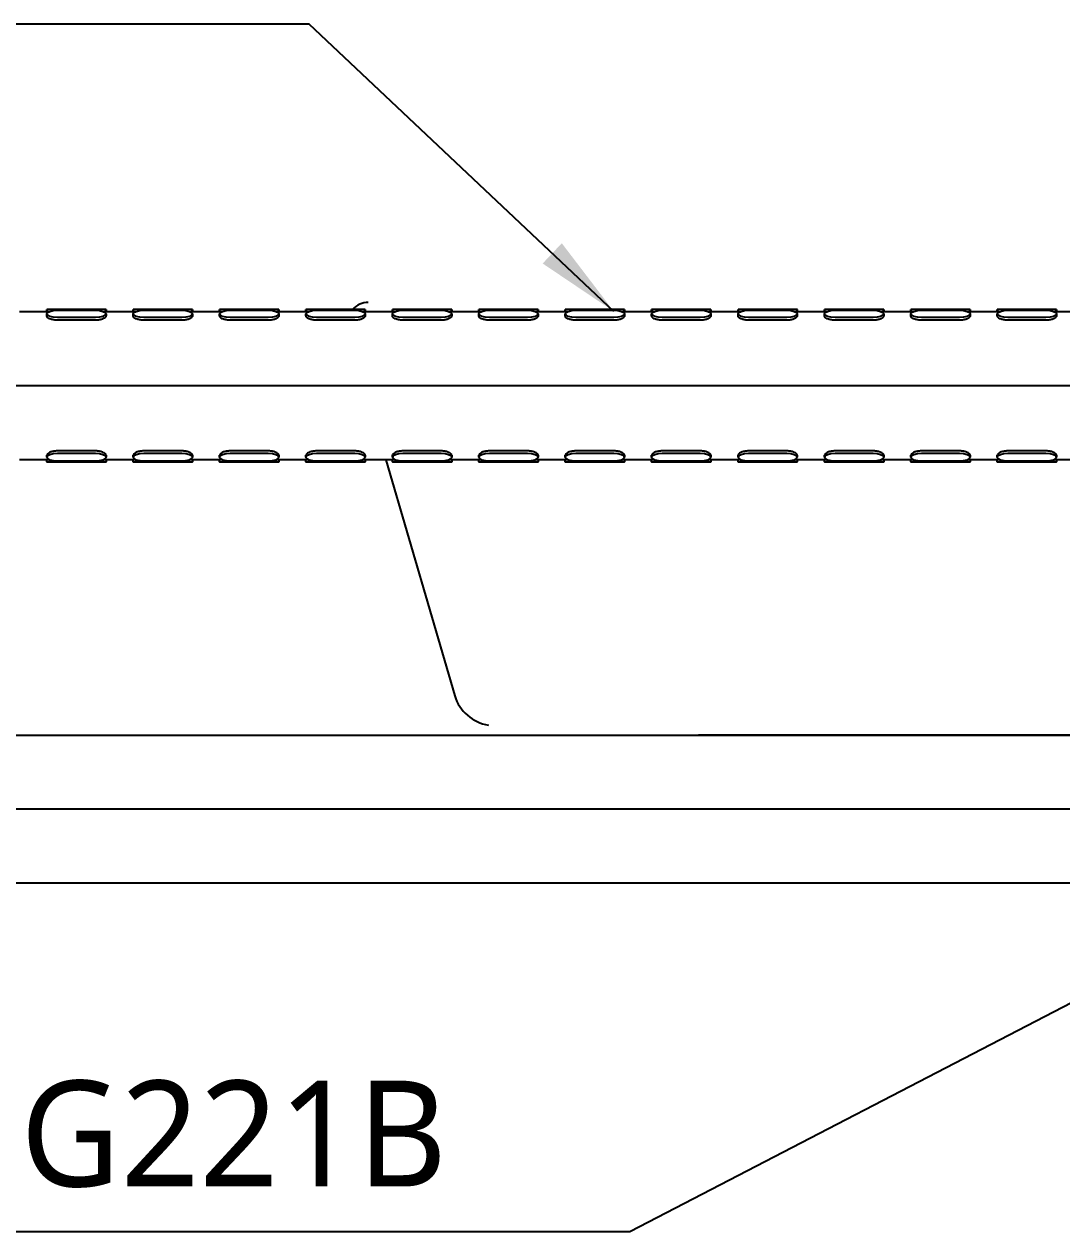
# Model space of a CAD drawing. Header units: millimetres. Extents: x 0 to 4679, y -4094 to -981.
# Drawn here: x 3906.5 to 4151.5, y -3302.4 to -3017.3 of the extents above; entities that cross this region are included whole.
import ezdxf
from ezdxf.lldxf.tags import DXFTag

# ---------------------------------------------------------------- set-up
doc = ezdxf.new("R2010")
doc.units = ezdxf.units.MM
for name, color, linetype in [('내부선 및 부속', 4, 'Continuous'), ('외형선', 3, 'Continuous'), ('중심선', 1, 'DASHED'), ('치수선', 7, 'Continuous')]:
    doc.layers.add(name, color=color, linetype=linetype)
doc.styles.add('맑은고딕_치수', font='malgun.ttf', dxfattribs={"height": 25})
tags = doc.linetypes.add('DASHDOT', pattern=[70, 31, -13, 13, -13]).pattern_tags.tags
tags[10:11] = [DXFTag(74, 4), DXFTag(75, 0), DXFTag(340, '0'), DXFTag(46, 0.0), DXFTag(50, 0.0), DXFTag(44, 0.0), DXFTag(45, 0.0)]
tags[8:9] = [DXFTag(74, 4), DXFTag(75, 0), DXFTag(340, '0'), DXFTag(46, 0.0), DXFTag(50, 0.0), DXFTag(44, 0.0), DXFTag(45, 0.0)]
tags[6:7] = [DXFTag(74, 4), DXFTag(75, 0), DXFTag(340, '0'), DXFTag(46, 0.0), DXFTag(50, 0.0), DXFTag(44, 0.0), DXFTag(45, 0.0)]
tags[4:5] = [DXFTag(74, 4), DXFTag(75, 0), DXFTag(340, '0'), DXFTag(46, 0.0), DXFTag(50, 0.0), DXFTag(44, 0.0), DXFTag(45, 0.0)]
tags = doc.linetypes.add('DASHED', pattern=[25.72, 12.86, -12.86]).pattern_tags.tags
tags[6:7] = [DXFTag(74, 4), DXFTag(75, 0), DXFTag(340, '0'), DXFTag(46, 0.0), DXFTag(50, 0.0), DXFTag(44, 0.0), DXFTag(45, 0.0)]
tags[4:5] = [DXFTag(74, 4), DXFTag(75, 0), DXFTag(340, '0'), DXFTag(46, 0.0), DXFTag(50, 0.0), DXFTag(44, 0.0), DXFTag(45, 0.0)]
doc.dimstyles.new('계림치수_맑은고딕', dxfattribs={"dimtxt": 25, "dimasz": 20, "dimexe": 20, "dimexo": 0.0625, "dimgap": 10, "dimtad": 1, "dimdec": 0, "dimzin": 0, "dimdsep": 46, "dimtxsty": '맑은고딕_치수', "dimcen": 0.09, "dimadec": 0, "dimazin": 0, "dimtfac": 1, "dimtdec": 0, "dimtofl": 0, "dimtmove": 0, "dimatfit": 3, "dimfxl": 1, "dimtolj": 1, "dimtzin": 0, "dimarcsym": 0})

msp = doc.modelspace()

# ---------------------------------------------------------------- linework, layer by layer
at = {"layer": '내부선 및 부속', "linetype": 'Continuous'}
for p, q in [((3911.84, -3085.09), (3911.84, -3084.58)), ((3923.34, -3084.58), (3914.34, -3084.58)), ((3925.84, -3084.58), (3925.84, -3085.09)), ((3932.24, -3085.09), (3932.24, -3084.58)), ((3943.74, -3084.58), (3934.74, -3084.58)), ((3946.24, -3084.58), (3946.24, -3085.09)), ((3952.64, -3085.09), (3952.64, -3084.58)), ((3964.14, -3084.58), (3955.14, -3084.58)), ((3966.64, -3084.58), (3966.64, -3085.09)), ((3973.04, -3085.09), (3973.04, -3084.58)), ((3984.54, -3084.58), (3975.54, -3084.58)), ((3987.04, -3084.58), (3987.04, -3085.09)), ((3993.44, -3085.09), (3993.44, -3084.58)), ((4004.94, -3084.58), (3995.94, -3084.58)), ((4007.44, -3084.58), (4007.44, -3085.09)), ((4013.84, -3085.09), (4013.84, -3084.58)), ((4025.34, -3084.58), (4016.34, -3084.58)), ((4027.84, -3084.58), (4027.84, -3085.09)), ((4034.24, -3085.09), (4034.24, -3084.58)), ((4045.74, -3084.58), (4036.74, -3084.58)), ((4048.24, -3084.58), (4048.24, -3085.09)), ((4054.64, -3085.09), (4054.64, -3084.58)), ((4066.14, -3084.58), (4057.14, -3084.58)), ((4068.64, -3084.58), (4068.64, -3085.09)), ((4075.04, -3085.09), (4075.04, -3084.58)), ((4086.54, -3084.58), (4077.54, -3084.58)), ((4089.04, -3084.58), (4089.04, -3085.09)), ((4095.44, -3085.09), (4095.44, -3084.58)), ((4106.94, -3084.58), (4097.94, -3084.58)), ((4109.44, -3084.58), (4109.44, -3085.09)), ((4115.84, -3085.09), (4115.84, -3084.58)), ((4127.34, -3084.58), (4118.34, -3084.58)), ((4129.84, -3084.58), (4129.84, -3085.09)), ((4136.24, -3085.09), (4136.24, -3084.58)), ((4147.74, -3084.58), (4138.74, -3084.58)), ((4150.24, -3084.58), (4150.24, -3085.09)), ((3905.41, -3085.08), (3911.87, -3085.08)), ((3911.84, -3086.14), (3911.84, -3085.67)), ((3914.34, -3084.81), (3923.34, -3084.81)), ((3923.34, -3086.52), (3914.34, -3086.52)), ((3923.34, -3087.16), (3914.34, -3087.16)), ((3925.81, -3085.08), (3932.27, -3085.08)), ((3925.84, -3085.67), (3925.84, -3086.14)), ((3932.24, -3086.14), (3932.24, -3085.67)), ((3934.74, -3084.81), (3943.74, -3084.81)), ((3943.74, -3086.52), (3934.74, -3086.52)), ((3943.74, -3087.16), (3934.74, -3087.16)), ((3946.21, -3085.08), (3952.67, -3085.08)), ((3946.24, -3085.67), (3946.24, -3086.14)), ((3952.64, -3086.14), (3952.64, -3085.67)), ((3955.14, -3084.81), (3964.14, -3084.81)), ((3964.14, -3086.52), (3955.14, -3086.52)), ((3964.14, -3087.16), (3955.14, -3087.16)), ((3966.61, -3085.08), (3973.07, -3085.08)), ((3966.64, -3085.67), (3966.64, -3086.14)), ((3973.04, -3086.14), (3973.04, -3085.67)), ((3975.54, -3084.81), (3984.54, -3084.81)), ((3984.54, -3086.52), (3975.54, -3086.52)), ((3984.54, -3087.16), (3975.54, -3087.16)), ((3987.01, -3085.08), (3993.47, -3085.08)), ((3987.04, -3085.67), (3987.04, -3086.14)), ((3993.44, -3086.14), (3993.44, -3085.67)), ((3995.94, -3084.81), (4004.94, -3084.81)), ((4004.94, -3086.52), (3995.94, -3086.52)), ((4004.94, -3087.16), (3995.94, -3087.16)), ((4007.41, -3085.08), (4013.87, -3085.08)), ((4007.44, -3085.67), (4007.44, -3086.14)), ((4013.84, -3086.14), (4013.84, -3085.67)), ((4016.34, -3084.81), (4025.34, -3084.81)), ((4025.34, -3086.52), (4016.34, -3086.52)), ((4025.34, -3087.16), (4016.34, -3087.16)), ((4027.81, -3085.08), (4034.27, -3085.08)), ((4027.84, -3085.67), (4027.84, -3086.14)), ((4034.24, -3086.14), (4034.24, -3085.67)), ((4036.74, -3084.81), (4045.74, -3084.81)), ((4045.74, -3086.52), (4036.74, -3086.52)), ((4045.74, -3087.16), (4036.74, -3087.16)), ((4048.21, -3085.08), (4054.67, -3085.08)), ((4048.24, -3085.67), (4048.24, -3086.14)), ((4054.64, -3086.14), (4054.64, -3085.67)), ((4057.14, -3084.81), (4066.14, -3084.81)), ((4066.14, -3086.52), (4057.14, -3086.52)), ((4066.14, -3087.16), (4057.14, -3087.16)), ((4068.61, -3085.08), (4075.07, -3085.08)), ((4068.64, -3085.67), (4068.64, -3086.14)), ((4075.04, -3086.14), (4075.04, -3085.67)), ((4077.54, -3084.81), (4086.54, -3084.81)), ((4086.54, -3086.52), (4077.54, -3086.52)), ((4086.54, -3087.16), (4077.54, -3087.16)), ((4089.01, -3085.08), (4095.47, -3085.08)), ((4089.04, -3085.67), (4089.04, -3086.14)), ((4095.44, -3086.14), (4095.44, -3085.67)), ((4097.94, -3084.81), (4106.94, -3084.81)), ((4106.94, -3086.52), (4097.94, -3086.52)), ((4106.94, -3087.16), (4097.94, -3087.16)), ((4109.41, -3085.08), (4115.87, -3085.08)), ((4109.44, -3085.67), (4109.44, -3086.14)), ((4115.84, -3086.14), (4115.84, -3085.67)), ((4118.34, -3084.81), (4127.34, -3084.81)), ((4127.34, -3086.52), (4118.34, -3086.52)), ((4127.34, -3087.16), (4118.34, -3087.16)), ((4129.81, -3085.08), (4136.27, -3085.08)), ((4129.84, -3085.67), (4129.84, -3086.14)), ((4136.24, -3086.14), (4136.24, -3085.67)), ((4138.74, -3084.81), (4147.74, -3084.81)), ((4147.74, -3086.52), (4138.74, -3086.52)), ((4147.74, -3087.16), (4138.74, -3087.16)), ((4150.21, -3085.08), (4156.67, -3085.08)), ((4150.24, -3085.67), (4150.24, -3086.14)), ((3923.34, -3118), (3914.34, -3118)), ((3923.34, -3118.64), (3914.34, -3118.64)), ((3943.74, -3118), (3934.74, -3118)), ((3943.74, -3118.64), (3934.74, -3118.64)), ((3964.14, -3118), (3955.14, -3118)), ((3964.14, -3118.64), (3955.14, -3118.64)), ((3984.54, -3118), (3975.54, -3118)), ((3984.54, -3118.64), (3975.54, -3118.64)), ((4004.94, -3118), (3995.94, -3118)), ((4004.94, -3118.64), (3995.94, -3118.64)), ((4025.34, -3118), (4016.34, -3118)), ((4025.34, -3118.64), (4016.34, -3118.64)), ((4045.74, -3118), (4036.74, -3118)), ((4045.74, -3118.64), (4036.74, -3118.64)), ((4066.14, -3118), (4057.14, -3118)), ((4066.14, -3118.64), (4057.14, -3118.64)), ((4086.54, -3118), (4077.54, -3118)), ((4086.54, -3118.64), (4077.54, -3118.64)), ((4106.94, -3118), (4097.94, -3118)), ((4106.94, -3118.64), (4097.94, -3118.64)), ((4127.34, -3118), (4118.34, -3118)), ((4127.34, -3118.64), (4118.34, -3118.64)), ((4147.74, -3118), (4138.74, -3118)), ((4147.74, -3118.64), (4138.74, -3118.64)), ((3911.87, -3120.08), (3905.41, -3120.08)), ((3911.84, -3119.49), (3911.84, -3119.02)), ((3911.84, -3120.58), (3911.84, -3120.08)), ((3914.34, -3120.35), (3923.34, -3120.35)), ((3923.34, -3120.58), (3914.34, -3120.58)), ((3914.34, -3120.59), (3923.34, -3120.59)), ((3932.27, -3120.08), (3925.81, -3120.08)), ((3925.84, -3119.02), (3925.84, -3119.49)), ((3925.84, -3120.08), (3925.84, -3120.58)), ((3932.24, -3119.49), (3932.24, -3119.02)), ((3932.24, -3120.58), (3932.24, -3120.08)), ((3934.74, -3120.35), (3943.74, -3120.35)), ((3943.74, -3120.58), (3934.74, -3120.58)), ((3934.74, -3120.59), (3943.74, -3120.59)), ((3952.67, -3120.08), (3946.21, -3120.08)), ((3946.24, -3119.02), (3946.24, -3119.49)), ((3946.24, -3120.08), (3946.24, -3120.58)), ((3952.64, -3119.49), (3952.64, -3119.02)), ((3952.64, -3120.58), (3952.64, -3120.08)), ((3955.14, -3120.35), (3964.14, -3120.35)), ((3964.14, -3120.58), (3955.14, -3120.58)), ((3955.14, -3120.59), (3964.14, -3120.59)), ((3973.07, -3120.08), (3966.61, -3120.08)), ((3966.64, -3119.02), (3966.64, -3119.49)), ((3966.64, -3120.08), (3966.64, -3120.58)), ((3973.04, -3119.49), (3973.04, -3119.02)), ((3973.04, -3120.58), (3973.04, -3120.08)), ((3975.54, -3120.35), (3984.54, -3120.35)), ((3984.54, -3120.58), (3975.54, -3120.58)), ((3975.54, -3120.59), (3984.54, -3120.59)), ((3993.47, -3120.08), (3987.01, -3120.08)), ((3987.04, -3119.02), (3987.04, -3119.49)), ((3987.04, -3120.08), (3987.04, -3120.58)), ((3993.44, -3119.49), (3993.44, -3119.02)), ((3993.44, -3120.58), (3993.44, -3120.08)), ((3995.94, -3120.35), (4004.94, -3120.35)), ((4004.94, -3120.58), (3995.94, -3120.58)), ((3995.94, -3120.59), (4004.94, -3120.59)), ((4013.87, -3120.08), (4007.41, -3120.08)), ((4007.44, -3119.02), (4007.44, -3119.49)), ((4007.44, -3120.08), (4007.44, -3120.58)), ((4013.84, -3119.49), (4013.84, -3119.02)), ((4013.84, -3120.58), (4013.84, -3120.08)), ((4016.34, -3120.35), (4025.34, -3120.35)), ((4025.34, -3120.58), (4016.34, -3120.58)), ((4016.34, -3120.59), (4025.34, -3120.59)), ((4034.27, -3120.08), (4027.81, -3120.08)), ((4027.84, -3119.02), (4027.84, -3119.49)), ((4027.84, -3120.08), (4027.84, -3120.58)), ((4034.24, -3119.49), (4034.24, -3119.02)), ((4034.24, -3120.58), (4034.24, -3120.08)), ((4036.74, -3120.35), (4045.74, -3120.35)), ((4045.74, -3120.58), (4036.74, -3120.58)), ((4036.74, -3120.59), (4045.74, -3120.59)), ((4054.67, -3120.08), (4048.21, -3120.08)), ((4048.24, -3119.02), (4048.24, -3119.49)), ((4048.24, -3120.08), (4048.24, -3120.58)), ((4054.64, -3119.49), (4054.64, -3119.02)), ((4054.64, -3120.58), (4054.64, -3120.08)), ((4057.14, -3120.35), (4066.14, -3120.35)), ((4066.14, -3120.58), (4057.14, -3120.58)), ((4057.14, -3120.59), (4066.14, -3120.59)), ((4075.07, -3120.08), (4068.61, -3120.08)), ((4068.64, -3119.02), (4068.64, -3119.49)), ((4068.64, -3120.08), (4068.64, -3120.58)), ((4075.04, -3119.49), (4075.04, -3119.02)), ((4075.04, -3120.58), (4075.04, -3120.08)), ((4077.54, -3120.35), (4086.54, -3120.35)), ((4086.54, -3120.58), (4077.54, -3120.58)), ((4077.54, -3120.59), (4086.54, -3120.59)), ((4095.47, -3120.08), (4089.01, -3120.08)), ((4089.04, -3119.02), (4089.04, -3119.49)), ((4089.04, -3120.08), (4089.04, -3120.58)), ((4095.44, -3119.49), (4095.44, -3119.02)), ((4095.44, -3120.58), (4095.44, -3120.08)), ((4097.94, -3120.35), (4106.94, -3120.35)), ((4106.94, -3120.58), (4097.94, -3120.58)), ((4097.94, -3120.59), (4106.94, -3120.59)), ((4115.87, -3120.08), (4109.41, -3120.08)), ((4109.44, -3119.02), (4109.44, -3119.49)), ((4109.44, -3120.08), (4109.44, -3120.58)), ((4115.84, -3119.49), (4115.84, -3119.02)), ((4115.84, -3120.58), (4115.84, -3120.08)), ((4118.34, -3120.35), (4127.34, -3120.35)), ((4127.34, -3120.58), (4118.34, -3120.58)), ((4118.34, -3120.59), (4127.34, -3120.59)), ((4136.27, -3120.08), (4129.81, -3120.08)), ((4129.84, -3119.02), (4129.84, -3119.49)), ((4129.84, -3120.08), (4129.84, -3120.58)), ((4136.24, -3119.49), (4136.24, -3119.02)), ((4136.24, -3120.58), (4136.24, -3120.08)), ((4138.74, -3120.35), (4147.74, -3120.35)), ((4147.74, -3120.58), (4138.74, -3120.58)), ((4138.74, -3120.59), (4147.74, -3120.59)), ((4156.67, -3120.08), (4150.21, -3120.08)), ((4150.24, -3119.02), (4150.24, -3119.49)), ((4150.24, -3120.08), (4150.24, -3120.58)), ((3890.44, -3185.08), (4232.44, -3185.08)), ((4232.19, -3185.08), (4065.74, -3185.08)), ((4232.44, -3220.08), (3890.44, -3220.08))]:
    msp.add_line(p, q, dxfattribs=at)
at = {"layer": '내부선 및 부속', "linetype": 'Continuous', "flags": 128}
for points in [[(3914.34, -3086.52), (3913.38, -3086.45), (3912.57, -3086.27), (3912.03, -3085.99), (3911.84, -3085.67), (3912.03, -3085.34), (3912.57, -3085.06), (3913.38, -3084.88), (3914.34, -3084.81)], [(3923.34, -3084.81), (3924.3, -3084.88), (3925.11, -3085.06), (3925.65, -3085.34), (3925.84, -3085.67), (3925.65, -3085.99), (3925.11, -3086.27), (3924.3, -3086.45), (3923.34, -3086.52)], [(3934.74, -3086.52), (3933.78, -3086.45), (3932.97, -3086.27), (3932.43, -3085.99), (3932.24, -3085.67), (3932.43, -3085.34), (3932.97, -3085.06), (3933.78, -3084.88), (3934.74, -3084.81)], [(3943.74, -3084.81), (3944.7, -3084.88), (3945.51, -3085.06), (3946.05, -3085.34), (3946.24, -3085.67), (3946.05, -3085.99), (3945.51, -3086.27), (3944.7, -3086.45), (3943.74, -3086.52)], [(3955.14, -3086.52), (3954.18, -3086.45), (3953.37, -3086.27), (3952.83, -3085.99), (3952.64, -3085.67), (3952.83, -3085.34), (3953.37, -3085.06), (3954.18, -3084.88), (3955.14, -3084.81)], [(3964.14, -3084.81), (3965.1, -3084.88), (3965.91, -3085.06), (3966.45, -3085.34), (3966.64, -3085.67), (3966.45, -3085.99), (3965.91, -3086.27), (3965.1, -3086.45), (3964.14, -3086.52)], [(3975.54, -3086.52), (3974.58, -3086.45), (3973.77, -3086.27), (3973.23, -3085.99), (3973.04, -3085.67), (3973.23, -3085.34), (3973.77, -3085.06), (3974.58, -3084.88), (3975.54, -3084.81)], [(3984.54, -3084.81), (3985.5, -3084.88), (3986.31, -3085.06), (3986.85, -3085.34), (3987.04, -3085.67), (3986.85, -3085.99), (3986.31, -3086.27), (3985.5, -3086.45), (3984.54, -3086.52)], [(3995.94, -3086.52), (3994.98, -3086.45), (3994.17, -3086.27), (3993.63, -3085.99), (3993.44, -3085.67), (3993.63, -3085.34), (3994.17, -3085.06), (3994.98, -3084.88), (3995.94, -3084.81)], [(4004.94, -3084.81), (4005.9, -3084.88), (4006.71, -3085.06), (4007.25, -3085.34), (4007.44, -3085.67), (4007.25, -3085.99), (4006.71, -3086.27), (4005.9, -3086.45), (4004.94, -3086.52)], [(4016.34, -3086.52), (4015.38, -3086.45), (4014.57, -3086.27), (4014.03, -3085.99), (4013.84, -3085.67), (4014.03, -3085.34), (4014.57, -3085.06), (4015.38, -3084.88), (4016.34, -3084.81)], [(4025.34, -3084.81), (4026.3, -3084.88), (4027.11, -3085.06), (4027.65, -3085.34), (4027.84, -3085.67), (4027.65, -3085.99), (4027.11, -3086.27), (4026.3, -3086.45), (4025.34, -3086.52)], [(4036.74, -3086.52), (4035.78, -3086.45), (4034.97, -3086.27), (4034.43, -3085.99), (4034.24, -3085.67), (4034.43, -3085.34), (4034.97, -3085.06), (4035.78, -3084.88), (4036.74, -3084.81)], [(4045.74, -3084.81), (4046.7, -3084.88), (4047.51, -3085.06), (4048.05, -3085.34), (4048.24, -3085.67), (4048.05, -3085.99), (4047.51, -3086.27), (4046.7, -3086.45), (4045.74, -3086.52)], [(4057.14, -3086.52), (4056.18, -3086.45), (4055.37, -3086.27), (4054.83, -3085.99), (4054.64, -3085.67), (4054.83, -3085.34), (4055.37, -3085.06), (4056.18, -3084.88), (4057.14, -3084.81)], [(4066.14, -3084.81), (4067.1, -3084.88), (4067.91, -3085.06), (4068.45, -3085.34), (4068.64, -3085.67), (4068.45, -3085.99), (4067.91, -3086.27), (4067.1, -3086.45), (4066.14, -3086.52)], [(4077.54, -3086.52), (4076.58, -3086.45), (4075.77, -3086.27), (4075.23, -3085.99), (4075.04, -3085.67), (4075.23, -3085.34), (4075.77, -3085.06), (4076.58, -3084.88), (4077.54, -3084.81)], [(4086.54, -3084.81), (4087.5, -3084.88), (4088.31, -3085.06), (4088.85, -3085.34), (4089.04, -3085.67), (4088.85, -3085.99), (4088.31, -3086.27), (4087.5, -3086.45), (4086.54, -3086.52)], [(4097.94, -3086.52), (4096.98, -3086.45), (4096.17, -3086.27), (4095.63, -3085.99), (4095.44, -3085.67), (4095.63, -3085.34), (4096.17, -3085.06), (4096.98, -3084.88), (4097.94, -3084.81)], [(4106.94, -3084.81), (4107.9, -3084.88), (4108.71, -3085.06), (4109.25, -3085.34), (4109.44, -3085.67), (4109.25, -3085.99), (4108.71, -3086.27), (4107.9, -3086.45), (4106.94, -3086.52)], [(4118.34, -3086.52), (4117.38, -3086.45), (4116.57, -3086.27), (4116.03, -3085.99), (4115.84, -3085.67), (4116.03, -3085.34), (4116.57, -3085.06), (4117.38, -3084.88), (4118.34, -3084.81)], [(4127.34, -3084.81), (4128.3, -3084.88), (4129.11, -3085.06), (4129.65, -3085.34), (4129.84, -3085.67), (4129.65, -3085.99), (4129.11, -3086.27), (4128.3, -3086.45), (4127.34, -3086.52)], [(4138.74, -3086.52), (4137.78, -3086.45), (4136.97, -3086.27), (4136.43, -3085.99), (4136.24, -3085.67), (4136.43, -3085.34), (4136.97, -3085.06), (4137.78, -3084.88), (4138.74, -3084.81)], [(4147.74, -3084.81), (4148.7, -3084.88), (4149.51, -3085.06), (4150.05, -3085.34), (4150.24, -3085.67), (4150.05, -3085.99), (4149.51, -3086.27), (4148.7, -3086.45), (4147.74, -3086.52)], [(3914.34, -3118.64), (3913.38, -3118.7), (3912.57, -3118.89), (3912.03, -3119.17), (3911.84, -3119.49), (3912.03, -3119.82), (3912.57, -3120.1), (3913.38, -3120.29), (3914.34, -3120.35)], [(3923.34, -3120.35), (3924.3, -3120.29), (3925.11, -3120.1), (3925.65, -3119.82), (3925.84, -3119.49), (3925.65, -3119.17), (3925.11, -3118.89), (3924.3, -3118.7), (3923.34, -3118.64)], [(3934.74, -3118.64), (3933.78, -3118.7), (3932.97, -3118.89), (3932.43, -3119.17), (3932.24, -3119.49), (3932.43, -3119.82), (3932.97, -3120.1), (3933.78, -3120.29), (3934.74, -3120.35)], [(3943.74, -3120.35), (3944.7, -3120.29), (3945.51, -3120.1), (3946.05, -3119.82), (3946.24, -3119.49), (3946.05, -3119.17), (3945.51, -3118.89), (3944.7, -3118.7), (3943.74, -3118.64)], [(3955.14, -3118.64), (3954.18, -3118.7), (3953.37, -3118.89), (3952.83, -3119.17), (3952.64, -3119.49), (3952.83, -3119.82), (3953.37, -3120.1), (3954.18, -3120.29), (3955.14, -3120.35)], [(3964.14, -3120.35), (3965.1, -3120.29), (3965.91, -3120.1), (3966.45, -3119.82), (3966.64, -3119.49), (3966.45, -3119.17), (3965.91, -3118.89), (3965.1, -3118.7), (3964.14, -3118.64)], [(3975.54, -3118.64), (3974.58, -3118.7), (3973.77, -3118.89), (3973.23, -3119.17), (3973.04, -3119.49), (3973.23, -3119.82), (3973.77, -3120.1), (3974.58, -3120.29), (3975.54, -3120.35)], [(3984.54, -3120.35), (3985.5, -3120.29), (3986.31, -3120.1), (3986.85, -3119.82), (3987.04, -3119.49), (3986.85, -3119.17), (3986.31, -3118.89), (3985.5, -3118.7), (3984.54, -3118.64)], [(3995.94, -3118.64), (3994.98, -3118.7), (3994.17, -3118.89), (3993.63, -3119.17), (3993.44, -3119.49), (3993.63, -3119.82), (3994.17, -3120.1), (3994.98, -3120.29), (3995.94, -3120.35)], [(4004.94, -3120.35), (4005.9, -3120.29), (4006.71, -3120.1), (4007.25, -3119.82), (4007.44, -3119.49), (4007.25, -3119.17), (4006.71, -3118.89), (4005.9, -3118.7), (4004.94, -3118.64)], [(4016.34, -3118.64), (4015.38, -3118.7), (4014.57, -3118.89), (4014.03, -3119.17), (4013.84, -3119.49), (4014.03, -3119.82), (4014.57, -3120.1), (4015.38, -3120.29), (4016.34, -3120.35)], [(4025.34, -3120.35), (4026.3, -3120.29), (4027.11, -3120.1), (4027.65, -3119.82), (4027.84, -3119.49), (4027.65, -3119.17), (4027.11, -3118.89), (4026.3, -3118.7), (4025.34, -3118.64)], [(4036.74, -3118.64), (4035.78, -3118.7), (4034.97, -3118.89), (4034.43, -3119.17), (4034.24, -3119.49), (4034.43, -3119.82), (4034.97, -3120.1), (4035.78, -3120.29), (4036.74, -3120.35)], [(4045.74, -3120.35), (4046.7, -3120.29), (4047.51, -3120.1), (4048.05, -3119.82), (4048.24, -3119.49), (4048.05, -3119.17), (4047.51, -3118.89), (4046.7, -3118.7), (4045.74, -3118.64)], [(4057.14, -3118.64), (4056.18, -3118.7), (4055.37, -3118.89), (4054.83, -3119.17), (4054.64, -3119.49), (4054.83, -3119.82), (4055.37, -3120.1), (4056.18, -3120.29), (4057.14, -3120.35)], [(4066.14, -3120.35), (4067.1, -3120.29), (4067.91, -3120.1), (4068.45, -3119.82), (4068.64, -3119.49), (4068.45, -3119.17), (4067.91, -3118.89), (4067.1, -3118.7), (4066.14, -3118.64)], [(4077.54, -3118.64), (4076.58, -3118.7), (4075.77, -3118.89), (4075.23, -3119.17), (4075.04, -3119.49), (4075.23, -3119.82), (4075.77, -3120.1), (4076.58, -3120.29), (4077.54, -3120.35)], [(4086.54, -3120.35), (4087.5, -3120.29), (4088.31, -3120.1), (4088.85, -3119.82), (4089.04, -3119.49), (4088.85, -3119.17), (4088.31, -3118.89), (4087.5, -3118.7), (4086.54, -3118.64)], [(4097.94, -3118.64), (4096.98, -3118.7), (4096.17, -3118.89), (4095.63, -3119.17), (4095.44, -3119.49), (4095.63, -3119.82), (4096.17, -3120.1), (4096.98, -3120.29), (4097.94, -3120.35)], [(4106.94, -3120.35), (4107.9, -3120.29), (4108.71, -3120.1), (4109.25, -3119.82), (4109.44, -3119.49), (4109.25, -3119.17), (4108.71, -3118.89), (4107.9, -3118.7), (4106.94, -3118.64)], [(4118.34, -3118.64), (4117.38, -3118.7), (4116.57, -3118.89), (4116.03, -3119.17), (4115.84, -3119.49), (4116.03, -3119.82), (4116.57, -3120.1), (4117.38, -3120.29), (4118.34, -3120.35)], [(4127.34, -3120.35), (4128.3, -3120.29), (4129.11, -3120.1), (4129.65, -3119.82), (4129.84, -3119.49), (4129.65, -3119.17), (4129.11, -3118.89), (4128.3, -3118.7), (4127.34, -3118.64)], [(4138.74, -3118.64), (4137.78, -3118.7), (4136.97, -3118.89), (4136.43, -3119.17), (4136.24, -3119.49), (4136.43, -3119.82), (4136.97, -3120.1), (4137.78, -3120.29), (4138.74, -3120.35)], [(4147.74, -3120.35), (4148.7, -3120.29), (4149.51, -3120.1), (4150.05, -3119.82), (4150.24, -3119.49), (4150.05, -3119.17), (4149.51, -3118.89), (4148.7, -3118.7), (4147.74, -3118.64)], [(3914.34, -3120.58), (3913.38, -3120.58), (3912.57, -3120.58), (3912.03, -3120.58), (3911.84, -3120.58), (3912.03, -3120.59), (3912.57, -3120.59), (3913.38, -3120.59), (3914.34, -3120.59)], [(3923.34, -3120.59), (3924.3, -3120.59), (3925.11, -3120.59), (3925.65, -3120.59), (3925.84, -3120.58), (3925.65, -3120.58), (3925.11, -3120.58), (3924.3, -3120.58), (3923.34, -3120.58)], [(3934.74, -3120.58), (3933.78, -3120.58), (3932.97, -3120.58), (3932.43, -3120.58), (3932.24, -3120.58), (3932.43, -3120.59), (3932.97, -3120.59), (3933.78, -3120.59), (3934.74, -3120.59)], [(3943.74, -3120.59), (3944.7, -3120.59), (3945.51, -3120.59), (3946.05, -3120.59), (3946.24, -3120.58), (3946.05, -3120.58), (3945.51, -3120.58), (3944.7, -3120.58), (3943.74, -3120.58)], [(3955.14, -3120.58), (3954.18, -3120.58), (3953.37, -3120.58), (3952.83, -3120.58), (3952.64, -3120.58), (3952.83, -3120.59), (3953.37, -3120.59), (3954.18, -3120.59), (3955.14, -3120.59)], [(3964.14, -3120.59), (3965.1, -3120.59), (3965.91, -3120.59), (3966.45, -3120.59), (3966.64, -3120.58), (3966.45, -3120.58), (3965.91, -3120.58), (3965.1, -3120.58), (3964.14, -3120.58)], [(3975.54, -3120.58), (3974.58, -3120.58), (3973.77, -3120.58), (3973.23, -3120.58), (3973.04, -3120.58), (3973.23, -3120.59), (3973.77, -3120.59), (3974.58, -3120.59), (3975.54, -3120.59)], [(3984.54, -3120.59), (3985.5, -3120.59), (3986.31, -3120.59), (3986.85, -3120.59), (3987.04, -3120.58), (3986.85, -3120.58), (3986.31, -3120.58), (3985.5, -3120.58), (3984.54, -3120.58)], [(3995.94, -3120.58), (3994.98, -3120.58), (3994.17, -3120.58), (3993.63, -3120.58), (3993.44, -3120.58), (3993.63, -3120.59), (3994.17, -3120.59), (3994.98, -3120.59), (3995.94, -3120.59)], [(4004.94, -3120.59), (4005.9, -3120.59), (4006.71, -3120.59), (4007.25, -3120.59), (4007.44, -3120.58), (4007.25, -3120.58), (4006.71, -3120.58), (4005.9, -3120.58), (4004.94, -3120.58)], [(4016.34, -3120.58), (4015.38, -3120.58), (4014.57, -3120.58), (4014.03, -3120.58), (4013.84, -3120.58), (4014.03, -3120.59), (4014.57, -3120.59), (4015.38, -3120.59), (4016.34, -3120.59)], [(4025.34, -3120.59), (4026.3, -3120.59), (4027.11, -3120.59), (4027.65, -3120.59), (4027.84, -3120.58), (4027.65, -3120.58), (4027.11, -3120.58), (4026.3, -3120.58), (4025.34, -3120.58)], [(4036.74, -3120.58), (4035.78, -3120.58), (4034.97, -3120.58), (4034.43, -3120.58), (4034.24, -3120.58), (4034.43, -3120.59), (4034.97, -3120.59), (4035.78, -3120.59), (4036.74, -3120.59)], [(4045.74, -3120.59), (4046.7, -3120.59), (4047.51, -3120.59), (4048.05, -3120.59), (4048.24, -3120.58), (4048.05, -3120.58), (4047.51, -3120.58), (4046.7, -3120.58), (4045.74, -3120.58)], [(4057.14, -3120.58), (4056.18, -3120.58), (4055.37, -3120.58), (4054.83, -3120.58), (4054.64, -3120.58), (4054.83, -3120.59), (4055.37, -3120.59), (4056.18, -3120.59), (4057.14, -3120.59)], [(4066.14, -3120.59), (4067.1, -3120.59), (4067.91, -3120.59), (4068.45, -3120.59), (4068.64, -3120.58), (4068.45, -3120.58), (4067.91, -3120.58), (4067.1, -3120.58), (4066.14, -3120.58)], [(4077.54, -3120.58), (4076.58, -3120.58), (4075.77, -3120.58), (4075.23, -3120.58), (4075.04, -3120.58), (4075.23, -3120.59), (4075.77, -3120.59), (4076.58, -3120.59), (4077.54, -3120.59)], [(4086.54, -3120.59), (4087.5, -3120.59), (4088.31, -3120.59), (4088.85, -3120.59), (4089.04, -3120.58), (4088.85, -3120.58), (4088.31, -3120.58), (4087.5, -3120.58), (4086.54, -3120.58)], [(4097.94, -3120.58), (4096.98, -3120.58), (4096.17, -3120.58), (4095.63, -3120.58), (4095.44, -3120.58), (4095.63, -3120.59), (4096.17, -3120.59), (4096.98, -3120.59), (4097.94, -3120.59)], [(4106.94, -3120.59), (4107.9, -3120.59), (4108.71, -3120.59), (4109.25, -3120.59), (4109.44, -3120.58), (4109.25, -3120.58), (4108.71, -3120.58), (4107.9, -3120.58), (4106.94, -3120.58)], [(4118.34, -3120.58), (4117.38, -3120.58), (4116.57, -3120.58), (4116.03, -3120.58), (4115.84, -3120.58), (4116.03, -3120.59), (4116.57, -3120.59), (4117.38, -3120.59), (4118.34, -3120.59)], [(4127.34, -3120.59), (4128.3, -3120.59), (4129.11, -3120.59), (4129.65, -3120.59), (4129.84, -3120.58), (4129.65, -3120.58), (4129.11, -3120.58), (4128.3, -3120.58), (4127.34, -3120.58)], [(4138.74, -3120.58), (4137.78, -3120.58), (4136.97, -3120.58), (4136.43, -3120.58), (4136.24, -3120.58), (4136.43, -3120.59), (4136.97, -3120.59), (4137.78, -3120.59), (4138.74, -3120.59)], [(4147.74, -3120.59), (4148.7, -3120.59), (4149.51, -3120.59), (4150.05, -3120.59), (4150.24, -3120.58), (4150.05, -3120.58), (4149.51, -3120.58), (4148.7, -3120.58), (4147.74, -3120.58)]]:
    msp.add_lwpolyline(points, dxfattribs=at)
at = {"layer": '내부선 및 부속', "linetype": 'Continuous'}
for centre, radius, start, end in [((3913.71, -4033.24), 948.66, 89.96224, 90.11323), ((3923.97, -4033.24), 948.66, 89.88677, 90.03776), ((3934.11, -4033.26), 948.68, 89.96224, 90.11323), ((3944.37, -4033.24), 948.66, 89.88677, 90.03776), ((3954.51, -4033.24), 948.66, 89.96224, 90.11323), ((3964.77, -4033.2), 948.62, 89.88676, 90.03776), ((3974.91, -4033.2), 948.62, 89.96224, 90.11324), ((3985.17, -4033.26), 948.67, 89.88677, 90.03776), ((3995.31, -4033.22), 948.63, 89.96224, 90.11323), ((4005.57, -4033.22), 948.63, 89.88677, 90.03776), ((4015.71, -4033.26), 948.68, 89.96224, 90.11323), ((4025.97, -4033.2), 948.62, 89.88676, 90.03776), ((4036.11, -4033.22), 948.63, 89.96224, 90.11323), ((4046.37, -4033.24), 948.66, 89.88677, 90.03776), ((4056.51, -4033.26), 948.67, 89.96224, 90.11323), ((4066.77, -4033.2), 948.62, 89.88676, 90.03776), ((4076.91, -4033.2), 948.62, 89.96224, 90.11324), ((4087.17, -4033.26), 948.67, 89.88677, 90.03776), ((4097.31, -4033.24), 948.66, 89.96224, 90.11323), ((4107.57, -4033.22), 948.63, 89.88677, 90.03776), ((4117.71, -4033.26), 948.68, 89.96224, 90.11323), ((4127.97, -4033.26), 948.68, 89.88677, 90.03776), ((4138.11, -4033.22), 948.63, 89.96224, 90.11323), ((4148.37, -4033.22), 948.63, 89.88677, 90.03776)]:
    msp.add_arc(centre, radius, start, end, dxfattribs=at)
for points, knots in [([(3912.4, -3085.15), (3912.34, -3085.15), (3912.09, -3085.12), (3911.88, -3085.09), (3911.87, -3085.09), (3911.87, -3085.09)], [0, 0, 0, 0, 0.159519, 0.668836, 1, 1, 1, 1]), ([(3914.34, -3087.16), (3914.06, -3087.15), (3913.5, -3087.12), (3912.75, -3086.92), (3912.19, -3086.65), (3911.87, -3086.37), (3911.87, -3086.2), (3911.87, -3086.14)], [0, 0, 0, 0, 0.213251, 0.426439, 0.64101, 0.856494, 1, 1, 1, 1]), ([(3925.81, -3086.14), (3925.82, -3086.17), (3925.85, -3086.29), (3925.63, -3086.54), (3925.15, -3086.83), (3924.46, -3087.06), (3923.81, -3087.15), (3923.44, -3087.16), (3923.34, -3087.16)], [0, 0, 0, 0, 0.070496, 0.282948, 0.496152, 0.711248, 0.926475, 1, 1, 1, 1]), ([(3925.81, -3085.09), (3925.82, -3085.09), (3925.85, -3085.08), (3925.68, -3085.11), (3925.4, -3085.14), (3925.29, -3085.15)], [0, 0, 0, 0, 0.162431, 0.669942, 1, 1, 1, 1]), ([(3932.8, -3085.15), (3932.74, -3085.15), (3932.49, -3085.12), (3932.28, -3085.09), (3932.27, -3085.09), (3932.27, -3085.09)], [0, 0, 0, 0, 0.159519, 0.668836, 1, 1, 1, 1]), ([(3934.74, -3087.16), (3934.46, -3087.15), (3933.9, -3087.12), (3933.15, -3086.92), (3932.59, -3086.65), (3932.27, -3086.37), (3932.27, -3086.2), (3932.27, -3086.14)], [0, 0, 0, 0, 0.213249, 0.426443, 0.641013, 0.856496, 1, 1, 1, 1]), ([(3946.21, -3086.14), (3946.22, -3086.17), (3946.25, -3086.29), (3946.03, -3086.54), (3945.55, -3086.83), (3944.86, -3087.06), (3944.21, -3087.15), (3943.84, -3087.16), (3943.74, -3087.16)], [0, 0, 0, 0, 0.070496, 0.282948, 0.496153, 0.711255, 0.926475, 1, 1, 1, 1]), ([(3946.21, -3085.09), (3946.22, -3085.09), (3946.25, -3085.08), (3946.08, -3085.11), (3945.8, -3085.14), (3945.69, -3085.15)], [0, 0, 0, 0, 0.162431, 0.669942, 1, 1, 1, 1]), ([(3953.2, -3085.15), (3953.14, -3085.15), (3952.89, -3085.12), (3952.68, -3085.09), (3952.67, -3085.09), (3952.67, -3085.09)], [0, 0, 0, 0, 0.159519, 0.668836, 1, 1, 1, 1]), ([(3955.14, -3087.16), (3954.86, -3087.15), (3954.3, -3087.12), (3953.55, -3086.92), (3952.99, -3086.65), (3952.67, -3086.37), (3952.67, -3086.2), (3952.67, -3086.14)], [0, 0, 0, 0, 0.21325, 0.426445, 0.641011, 0.856495, 1, 1, 1, 1]), ([(3966.61, -3086.14), (3966.62, -3086.17), (3966.65, -3086.29), (3966.43, -3086.54), (3965.95, -3086.83), (3965.26, -3087.06), (3964.61, -3087.15), (3964.24, -3087.16), (3964.14, -3087.16)], [0, 0, 0, 0, 0.070496, 0.28295, 0.496154, 0.711255, 0.926475, 1, 1, 1, 1]), ([(3966.61, -3085.09), (3966.62, -3085.09), (3966.65, -3085.08), (3966.48, -3085.11), (3966.2, -3085.14), (3966.09, -3085.15)], [0, 0, 0, 0, 0.162431, 0.669944, 1, 1, 1, 1]), ([(3973.6, -3085.15), (3973.54, -3085.15), (3973.29, -3085.12), (3973.08, -3085.09), (3973.07, -3085.09), (3973.07, -3085.09)], [0, 0, 0, 0, 0.15952, 0.668837, 1, 1, 1, 1]), ([(3975.54, -3087.16), (3975.26, -3087.15), (3974.7, -3087.12), (3973.95, -3086.92), (3973.39, -3086.65), (3973.07, -3086.37), (3973.07, -3086.2), (3973.07, -3086.14)], [0, 0, 0, 0, 0.213249, 0.426443, 0.641013, 0.856495, 1, 1, 1, 1]), ([(3987.01, -3086.14), (3987.02, -3086.17), (3987.05, -3086.29), (3986.83, -3086.54), (3986.35, -3086.83), (3985.66, -3087.06), (3985.01, -3087.15), (3984.64, -3087.16), (3984.54, -3087.16)], [0, 0, 0, 0, 0.070497, 0.282952, 0.496157, 0.711254, 0.926482, 1, 1, 1, 1]), ([(3987.01, -3085.09), (3987.02, -3085.09), (3987.05, -3085.08), (3986.88, -3085.11), (3986.6, -3085.14), (3986.49, -3085.15)], [0, 0, 0, 0, 0.162432, 0.669951, 1, 1, 1, 1]), ([(3994, -3085.15), (3993.94, -3085.15), (3993.69, -3085.12), (3993.48, -3085.09), (3993.47, -3085.09), (3993.47, -3085.09)], [0, 0, 0, 0, 0.159509, 0.668832, 1, 1, 1, 1]), ([(3995.94, -3087.16), (3995.66, -3087.15), (3995.1, -3087.12), (3994.35, -3086.92), (3993.79, -3086.65), (3993.47, -3086.37), (3993.47, -3086.2), (3993.47, -3086.14)], [0, 0, 0, 0, 0.21325, 0.426445, 0.641011, 0.856495, 1, 1, 1, 1]), ([(4007.41, -3086.14), (4007.42, -3086.17), (4007.45, -3086.29), (4007.23, -3086.54), (4006.75, -3086.83), (4006.06, -3087.06), (4005.41, -3087.15), (4005.04, -3087.16), (4004.94, -3087.16)], [0, 0, 0, 0, 0.070496, 0.28295, 0.496154, 0.711255, 0.926475, 1, 1, 1, 1]), ([(4007.41, -3085.09), (4007.42, -3085.09), (4007.45, -3085.08), (4007.28, -3085.11), (4007, -3085.14), (4006.89, -3085.15)], [0, 0, 0, 0, 0.162431, 0.669944, 1, 1, 1, 1]), ([(4014.4, -3085.15), (4014.34, -3085.15), (4014.09, -3085.12), (4013.88, -3085.09), (4013.87, -3085.09), (4013.87, -3085.09)], [0, 0, 0, 0, 0.159519, 0.668836, 1, 1, 1, 1]), ([(4016.34, -3087.16), (4016.06, -3087.15), (4015.5, -3087.12), (4014.75, -3086.92), (4014.19, -3086.65), (4013.87, -3086.37), (4013.87, -3086.2), (4013.87, -3086.14)], [0, 0, 0, 0, 0.213249, 0.426449, 0.641013, 0.856496, 1, 1, 1, 1]), ([(4027.81, -3086.14), (4027.82, -3086.17), (4027.85, -3086.29), (4027.63, -3086.54), (4027.15, -3086.83), (4026.46, -3087.06), (4025.81, -3087.15), (4025.44, -3087.16), (4025.34, -3087.16)], [0, 0, 0, 0, 0.070496, 0.28295, 0.496154, 0.711255, 0.926475, 1, 1, 1, 1]), ([(4027.81, -3085.09), (4027.82, -3085.09), (4027.85, -3085.08), (4027.68, -3085.11), (4027.4, -3085.14), (4027.29, -3085.15)], [0, 0, 0, 0, 0.162432, 0.669951, 1, 1, 1, 1]), ([(4034.8, -3085.15), (4034.74, -3085.15), (4034.49, -3085.12), (4034.28, -3085.09), (4034.27, -3085.09), (4034.27, -3085.09)], [0, 0, 0, 0, 0.15952, 0.668837, 1, 1, 1, 1]), ([(4036.74, -3087.16), (4036.46, -3087.15), (4035.9, -3087.12), (4035.15, -3086.92), (4034.59, -3086.65), (4034.27, -3086.37), (4034.27, -3086.2), (4034.27, -3086.14)], [0, 0, 0, 0, 0.213249, 0.426443, 0.641013, 0.856495, 1, 1, 1, 1]), ([(4048.21, -3086.14), (4048.22, -3086.17), (4048.25, -3086.29), (4048.03, -3086.54), (4047.55, -3086.83), (4046.86, -3087.06), (4046.21, -3087.15), (4045.84, -3087.16), (4045.74, -3087.16)], [0, 0, 0, 0, 0.070496, 0.282948, 0.496153, 0.711255, 0.926475, 1, 1, 1, 1]), ([(4048.21, -3085.09), (4048.22, -3085.09), (4048.25, -3085.08), (4048.08, -3085.11), (4047.8, -3085.14), (4047.69, -3085.15)], [0, 0, 0, 0, 0.162431, 0.669942, 1, 1, 1, 1]), ([(4055.2, -3085.15), (4055.14, -3085.15), (4054.89, -3085.12), (4054.68, -3085.09), (4054.67, -3085.09), (4054.67, -3085.09)], [0, 0, 0, 0, 0.159519, 0.668836, 1, 1, 1, 1]), ([(4057.14, -3087.16), (4056.86, -3087.15), (4056.3, -3087.12), (4055.55, -3086.92), (4054.99, -3086.65), (4054.67, -3086.37), (4054.67, -3086.2), (4054.67, -3086.14)], [0, 0, 0, 0, 0.213243, 0.426444, 0.641011, 0.856494, 1, 1, 1, 1]), ([(4068.61, -3086.14), (4068.62, -3086.17), (4068.65, -3086.29), (4068.43, -3086.54), (4067.95, -3086.83), (4067.26, -3087.06), (4066.61, -3087.15), (4066.24, -3087.16), (4066.14, -3087.16)], [0, 0, 0, 0, 0.070496, 0.28295, 0.496154, 0.711255, 0.926475, 1, 1, 1, 1]), ([(4068.61, -3085.09), (4068.62, -3085.09), (4068.65, -3085.08), (4068.48, -3085.11), (4068.2, -3085.14), (4068.09, -3085.15)], [0, 0, 0, 0, 0.162432, 0.669951, 1, 1, 1, 1]), ([(4075.6, -3085.15), (4075.54, -3085.15), (4075.29, -3085.12), (4075.08, -3085.09), (4075.07, -3085.09), (4075.07, -3085.09)], [0, 0, 0, 0, 0.15952, 0.668837, 1, 1, 1, 1]), ([(4077.54, -3087.16), (4077.26, -3087.15), (4076.7, -3087.12), (4075.95, -3086.92), (4075.39, -3086.65), (4075.07, -3086.37), (4075.07, -3086.2), (4075.07, -3086.14)], [0, 0, 0, 0, 0.213249, 0.426443, 0.641013, 0.856495, 1, 1, 1, 1]), ([(4089.01, -3086.14), (4089.02, -3086.17), (4089.05, -3086.29), (4088.83, -3086.54), (4088.35, -3086.83), (4087.66, -3087.06), (4087.01, -3087.15), (4086.64, -3087.16), (4086.54, -3087.16)], [0, 0, 0, 0, 0.070496, 0.282949, 0.496158, 0.711254, 0.926475, 1, 1, 1, 1]), ([(4089.01, -3085.09), (4089.02, -3085.09), (4089.05, -3085.08), (4088.88, -3085.11), (4088.6, -3085.14), (4088.49, -3085.15)], [0, 0, 0, 0, 0.162431, 0.669942, 1, 1, 1, 1]), ([(4096, -3085.15), (4095.94, -3085.15), (4095.69, -3085.12), (4095.48, -3085.09), (4095.47, -3085.09), (4095.47, -3085.09)], [0, 0, 0, 0, 0.159519, 0.668836, 1, 1, 1, 1]), ([(4097.94, -3087.16), (4097.66, -3087.15), (4097.1, -3087.12), (4096.35, -3086.92), (4095.79, -3086.65), (4095.47, -3086.37), (4095.47, -3086.2), (4095.47, -3086.14)], [0, 0, 0, 0, 0.21325, 0.426445, 0.641011, 0.856495, 1, 1, 1, 1]), ([(4109.41, -3086.14), (4109.42, -3086.17), (4109.45, -3086.29), (4109.23, -3086.54), (4108.75, -3086.83), (4108.06, -3087.06), (4107.41, -3087.15), (4107.04, -3087.16), (4106.94, -3087.16)], [0, 0, 0, 0, 0.070496, 0.28295, 0.496154, 0.711255, 0.926475, 1, 1, 1, 1]), ([(4109.41, -3085.09), (4109.42, -3085.09), (4109.45, -3085.08), (4109.28, -3085.11), (4109, -3085.14), (4108.89, -3085.15)], [0, 0, 0, 0, 0.162431, 0.669944, 1, 1, 1, 1]), ([(4116.4, -3085.15), (4116.34, -3085.15), (4116.09, -3085.12), (4115.88, -3085.09), (4115.87, -3085.09), (4115.87, -3085.09)], [0, 0, 0, 0, 0.15952, 0.668837, 1, 1, 1, 1]), ([(4118.34, -3087.16), (4118.06, -3087.15), (4117.5, -3087.12), (4116.75, -3086.92), (4116.19, -3086.65), (4115.87, -3086.37), (4115.87, -3086.2), (4115.87, -3086.14)], [0, 0, 0, 0, 0.213249, 0.426443, 0.641013, 0.856495, 1, 1, 1, 1]), ([(4129.81, -3086.14), (4129.82, -3086.17), (4129.85, -3086.29), (4129.63, -3086.54), (4129.15, -3086.83), (4128.46, -3087.06), (4127.81, -3087.15), (4127.44, -3087.16), (4127.34, -3087.16)], [0, 0, 0, 0, 0.070496, 0.282949, 0.496153, 0.711249, 0.926475, 1, 1, 1, 1]), ([(4129.81, -3085.09), (4129.82, -3085.09), (4129.85, -3085.08), (4129.68, -3085.11), (4129.4, -3085.14), (4129.29, -3085.15)], [0, 0, 0, 0, 0.162432, 0.669951, 1, 1, 1, 1]), ([(4136.8, -3085.15), (4136.74, -3085.15), (4136.49, -3085.12), (4136.28, -3085.09), (4136.27, -3085.09), (4136.27, -3085.09)], [0, 0, 0, 0, 0.159508, 0.668835, 1, 1, 1, 1]), ([(4138.74, -3087.16), (4138.46, -3087.15), (4137.9, -3087.12), (4137.15, -3086.92), (4136.59, -3086.65), (4136.27, -3086.37), (4136.27, -3086.2), (4136.27, -3086.14)], [0, 0, 0, 0, 0.21325, 0.426444, 0.641009, 0.856495, 1, 1, 1, 1]), ([(4150.21, -3086.14), (4150.22, -3086.17), (4150.25, -3086.29), (4150.03, -3086.54), (4149.55, -3086.83), (4148.86, -3087.06), (4148.21, -3087.15), (4147.84, -3087.16), (4147.74, -3087.16)], [0, 0, 0, 0, 0.070497, 0.28295, 0.496154, 0.711256, 0.926475, 1, 1, 1, 1]), ([(4150.21, -3085.09), (4150.22, -3085.09), (4150.25, -3085.08), (4150.08, -3085.11), (4149.8, -3085.14), (4149.69, -3085.15)], [0, 0, 0, 0, 0.162431, 0.669944, 1, 1, 1, 1]), ([(3914.34, -3118), (3914.06, -3118.01), (3913.5, -3118.04), (3912.75, -3118.24), (3912.19, -3118.51), (3911.87, -3118.8), (3911.87, -3118.96), (3911.87, -3119.02)], [0, 0, 0, 0, 0.213251, 0.426439, 0.64101, 0.856494, 1, 1, 1, 1]), ([(3925.81, -3119.02), (3925.82, -3118.99), (3925.85, -3118.87), (3925.63, -3118.62), (3925.15, -3118.33), (3924.46, -3118.1), (3923.81, -3118.01), (3923.44, -3118), (3923.34, -3118)], [0, 0, 0, 0, 0.070496, 0.282948, 0.496152, 0.711248, 0.926475, 1, 1, 1, 1]), ([(3934.74, -3118), (3934.46, -3118.01), (3933.9, -3118.04), (3933.15, -3118.24), (3932.59, -3118.51), (3932.27, -3118.8), (3932.27, -3118.96), (3932.27, -3119.02)], [0, 0, 0, 0, 0.213249, 0.426443, 0.641013, 0.856496, 1, 1, 1, 1]), ([(3946.21, -3119.02), (3946.22, -3118.99), (3946.25, -3118.87), (3946.03, -3118.62), (3945.55, -3118.33), (3944.86, -3118.1), (3944.21, -3118.01), (3943.84, -3118), (3943.74, -3118)], [0, 0, 0, 0, 0.070496, 0.282948, 0.496153, 0.711255, 0.926475, 1, 1, 1, 1]), ([(3955.14, -3118), (3954.86, -3118.01), (3954.3, -3118.04), (3953.55, -3118.24), (3952.99, -3118.51), (3952.67, -3118.8), (3952.67, -3118.96), (3952.67, -3119.02)], [0, 0, 0, 0, 0.21325, 0.426445, 0.641011, 0.856495, 1, 1, 1, 1]), ([(3966.61, -3119.02), (3966.62, -3118.99), (3966.65, -3118.87), (3966.43, -3118.62), (3965.95, -3118.33), (3965.26, -3118.1), (3964.61, -3118.01), (3964.24, -3118), (3964.14, -3118)], [0, 0, 0, 0, 0.070496, 0.28295, 0.496154, 0.711256, 0.926475, 1, 1, 1, 1]), ([(3975.54, -3118), (3975.26, -3118.01), (3974.7, -3118.04), (3973.95, -3118.24), (3973.39, -3118.51), (3973.07, -3118.8), (3973.07, -3118.96), (3973.07, -3119.02)], [0, 0, 0, 0, 0.213249, 0.426443, 0.641013, 0.856495, 1, 1, 1, 1]), ([(3987.01, -3119.02), (3987.02, -3118.99), (3987.05, -3118.87), (3986.83, -3118.62), (3986.35, -3118.33), (3985.66, -3118.1), (3985.01, -3118.01), (3984.64, -3118), (3984.54, -3118)], [0, 0, 0, 0, 0.070497, 0.282952, 0.496157, 0.711254, 0.926482, 1, 1, 1, 1]), ([(3995.94, -3118), (3995.66, -3118.01), (3995.1, -3118.04), (3994.35, -3118.24), (3993.79, -3118.51), (3993.47, -3118.8), (3993.47, -3118.96), (3993.47, -3119.02)], [0, 0, 0, 0, 0.21325, 0.426445, 0.641011, 0.856495, 1, 1, 1, 1]), ([(4007.41, -3119.02), (4007.42, -3118.99), (4007.45, -3118.87), (4007.23, -3118.62), (4006.75, -3118.33), (4006.06, -3118.1), (4005.41, -3118.01), (4005.04, -3118), (4004.94, -3118)], [0, 0, 0, 0, 0.070496, 0.28295, 0.496154, 0.711256, 0.926475, 1, 1, 1, 1]), ([(4016.34, -3118), (4016.06, -3118.01), (4015.5, -3118.04), (4014.75, -3118.24), (4014.19, -3118.51), (4013.87, -3118.8), (4013.87, -3118.96), (4013.87, -3119.02)], [0, 0, 0, 0, 0.213249, 0.426449, 0.641014, 0.856496, 1, 1, 1, 1]), ([(4027.81, -3119.02), (4027.82, -3118.99), (4027.85, -3118.87), (4027.63, -3118.62), (4027.15, -3118.33), (4026.46, -3118.1), (4025.81, -3118.01), (4025.44, -3118), (4025.34, -3118)], [0, 0, 0, 0, 0.070496, 0.28295, 0.496154, 0.711256, 0.926475, 1, 1, 1, 1]), ([(4036.74, -3118), (4036.46, -3118.01), (4035.9, -3118.04), (4035.15, -3118.24), (4034.59, -3118.51), (4034.27, -3118.8), (4034.27, -3118.96), (4034.27, -3119.02)], [0, 0, 0, 0, 0.213249, 0.426443, 0.641013, 0.856495, 1, 1, 1, 1]), ([(4048.21, -3119.02), (4048.22, -3118.99), (4048.25, -3118.87), (4048.03, -3118.62), (4047.55, -3118.33), (4046.86, -3118.1), (4046.21, -3118.01), (4045.84, -3118), (4045.74, -3118)], [0, 0, 0, 0, 0.070496, 0.282948, 0.496153, 0.711255, 0.926475, 1, 1, 1, 1]), ([(4057.14, -3118), (4056.86, -3118.01), (4056.3, -3118.04), (4055.55, -3118.24), (4054.99, -3118.51), (4054.67, -3118.8), (4054.67, -3118.96), (4054.67, -3119.02)], [0, 0, 0, 0, 0.213243, 0.426445, 0.641011, 0.856495, 1, 1, 1, 1]), ([(4068.61, -3119.02), (4068.62, -3118.99), (4068.65, -3118.87), (4068.43, -3118.62), (4067.95, -3118.33), (4067.26, -3118.1), (4066.61, -3118.01), (4066.24, -3118), (4066.14, -3118)], [0, 0, 0, 0, 0.070496, 0.28295, 0.496154, 0.711256, 0.926475, 1, 1, 1, 1]), ([(4077.54, -3118), (4077.26, -3118.01), (4076.7, -3118.04), (4075.95, -3118.24), (4075.39, -3118.51), (4075.07, -3118.8), (4075.07, -3118.96), (4075.07, -3119.02)], [0, 0, 0, 0, 0.213249, 0.426443, 0.641013, 0.856495, 1, 1, 1, 1]), ([(4089.01, -3119.02), (4089.02, -3118.99), (4089.05, -3118.87), (4088.83, -3118.62), (4088.35, -3118.33), (4087.66, -3118.1), (4087.01, -3118.01), (4086.64, -3118), (4086.54, -3118)], [0, 0, 0, 0, 0.070497, 0.282949, 0.496158, 0.711254, 0.926475, 1, 1, 1, 1]), ([(4097.94, -3118), (4097.66, -3118.01), (4097.1, -3118.04), (4096.35, -3118.24), (4095.79, -3118.51), (4095.47, -3118.8), (4095.47, -3118.96), (4095.47, -3119.02)], [0, 0, 0, 0, 0.21325, 0.426445, 0.641011, 0.856495, 1, 1, 1, 1]), ([(4109.41, -3119.02), (4109.42, -3118.99), (4109.45, -3118.87), (4109.23, -3118.62), (4108.75, -3118.33), (4108.06, -3118.1), (4107.41, -3118.01), (4107.04, -3118), (4106.94, -3118)], [0, 0, 0, 0, 0.070496, 0.28295, 0.496154, 0.711256, 0.926475, 1, 1, 1, 1]), ([(4118.34, -3118), (4118.06, -3118.01), (4117.5, -3118.04), (4116.75, -3118.24), (4116.19, -3118.51), (4115.87, -3118.8), (4115.87, -3118.96), (4115.87, -3119.02)], [0, 0, 0, 0, 0.213249, 0.426443, 0.641013, 0.856495, 1, 1, 1, 1]), ([(4129.81, -3119.02), (4129.82, -3118.99), (4129.85, -3118.87), (4129.63, -3118.62), (4129.15, -3118.33), (4128.46, -3118.1), (4127.81, -3118.01), (4127.44, -3118), (4127.34, -3118)], [0, 0, 0, 0, 0.070496, 0.28295, 0.496153, 0.711249, 0.926475, 1, 1, 1, 1]), ([(4138.74, -3118), (4138.46, -3118.01), (4137.9, -3118.04), (4137.15, -3118.24), (4136.59, -3118.51), (4136.27, -3118.8), (4136.27, -3118.96), (4136.27, -3119.02)], [0, 0, 0, 0, 0.21325, 0.426444, 0.641009, 0.856495, 1, 1, 1, 1]), ([(4150.21, -3119.02), (4150.22, -3118.99), (4150.25, -3118.87), (4150.03, -3118.62), (4149.55, -3118.33), (4148.86, -3118.1), (4148.21, -3118.01), (4147.84, -3118), (4147.74, -3118)], [0, 0, 0, 0, 0.070497, 0.28295, 0.496154, 0.711256, 0.926475, 1, 1, 1, 1]), ([(3912.41, -3120.01), (3912.35, -3120.02), (3912.09, -3120.05), (3911.88, -3120.08), (3911.87, -3120.08), (3911.87, -3120.08)], [0, 0, 0, 0, 0.1628475, 0.6618735, 1, 1, 1, 1]), ([(3925.81, -3120.08), (3925.82, -3120.08), (3925.85, -3120.09), (3925.68, -3120.06), (3925.39, -3120.03), (3925.28, -3120.01)], [0, 0, 0, 0, 0.172883, 0.669953, 1, 1, 1, 1]), ([(3932.81, -3120.01), (3932.75, -3120.02), (3932.49, -3120.05), (3932.28, -3120.08), (3932.27, -3120.08), (3932.27, -3120.08)], [0, 0, 0, 0, 0.1628475, 0.6618735, 1, 1, 1, 1]), ([(3946.21, -3120.08), (3946.22, -3120.08), (3946.25, -3120.09), (3946.08, -3120.06), (3945.79, -3120.03), (3945.68, -3120.01)], [0, 0, 0, 0, 0.172883, 0.669953, 1, 1, 1, 1]), ([(3953.21, -3120.01), (3953.15, -3120.02), (3952.89, -3120.05), (3952.68, -3120.08), (3952.67, -3120.08), (3952.67, -3120.08)], [0, 0, 0, 0, 0.162838, 0.66187, 1, 1, 1, 1]), ([(3966.61, -3120.08), (3966.62, -3120.08), (3966.65, -3120.09), (3966.48, -3120.06), (3966.19, -3120.03), (3966.08, -3120.01)], [0, 0, 0, 0, 0.172883, 0.669955, 1, 1, 1, 1]), ([(3973.61, -3120.01), (3973.55, -3120.02), (3973.29, -3120.05), (3973.08, -3120.08), (3973.07, -3120.08), (3973.07, -3120.08)], [0, 0, 0, 0, 0.1628475, 0.6618735, 1, 1, 1, 1]), ([(3987.01, -3120.08), (3987.02, -3120.08), (3987.05, -3120.09), (3986.88, -3120.06), (3986.59, -3120.03), (3986.48, -3120.01)], [0, 0, 0, 0, 0.172882, 0.669954, 1, 1, 1, 1]), ([(3994.01, -3120.01), (3993.95, -3120.02), (3993.69, -3120.05), (3993.48, -3120.08), (3993.47, -3120.08), (3993.47, -3120.08)], [0, 0, 0, 0, 0.162838, 0.66187, 1, 1, 1, 1]), ([(4007.41, -3120.08), (4007.42, -3120.08), (4007.45, -3120.09), (4007.28, -3120.06), (4006.99, -3120.03), (4006.88, -3120.01)], [0, 0, 0, 0, 0.172883, 0.669955, 1, 1, 1, 1]), ([(4014.41, -3120.01), (4014.35, -3120.02), (4014.09, -3120.05), (4013.88, -3120.08), (4013.87, -3120.08), (4013.87, -3120.08)], [0, 0, 0, 0, 0.162838, 0.66187, 1, 1, 1, 1]), ([(4027.81, -3120.08), (4027.82, -3120.08), (4027.85, -3120.09), (4027.68, -3120.06), (4027.39, -3120.03), (4027.28, -3120.01)], [0, 0, 0, 0, 0.172883, 0.669955, 1, 1, 1, 1]), ([(4034.81, -3120.01), (4034.75, -3120.02), (4034.49, -3120.05), (4034.28, -3120.08), (4034.27, -3120.08), (4034.27, -3120.08)], [0, 0, 0, 0, 0.162848, 0.661874, 1, 1, 1, 1]), ([(4048.21, -3120.08), (4048.22, -3120.08), (4048.25, -3120.09), (4048.08, -3120.06), (4047.79, -3120.03), (4047.68, -3120.01)], [0, 0, 0, 0, 0.172883, 0.669953, 1, 1, 1, 1]), ([(4055.21, -3120.01), (4055.15, -3120.02), (4054.89, -3120.05), (4054.68, -3120.08), (4054.67, -3120.08), (4054.67, -3120.08)], [0, 0, 0, 0, 0.162838, 0.66187, 1, 1, 1, 1]), ([(4068.61, -3120.08), (4068.62, -3120.08), (4068.65, -3120.09), (4068.48, -3120.06), (4068.19, -3120.03), (4068.08, -3120.01)], [0, 0, 0, 0, 0.172883, 0.669955, 1, 1, 1, 1]), ([(4075.61, -3120.01), (4075.55, -3120.02), (4075.29, -3120.05), (4075.08, -3120.08), (4075.07, -3120.08), (4075.07, -3120.08)], [0, 0, 0, 0, 0.1628475, 0.6618735, 1, 1, 1, 1]), ([(4089.01, -3120.08), (4089.02, -3120.08), (4089.05, -3120.09), (4088.88, -3120.06), (4088.59, -3120.03), (4088.48, -3120.01)], [0, 0, 0, 0, 0.172883, 0.669953, 1, 1, 1, 1]), ([(4096.01, -3120.01), (4095.95, -3120.02), (4095.69, -3120.05), (4095.48, -3120.08), (4095.47, -3120.08), (4095.47, -3120.08)], [0, 0, 0, 0, 0.162838, 0.66187, 1, 1, 1, 1]), ([(4109.41, -3120.08), (4109.42, -3120.08), (4109.45, -3120.09), (4109.28, -3120.06), (4108.99, -3120.03), (4108.88, -3120.01)], [0, 0, 0, 0, 0.172883, 0.669955, 1, 1, 1, 1]), ([(4116.41, -3120.01), (4116.35, -3120.02), (4116.09, -3120.05), (4115.88, -3120.08), (4115.87, -3120.08), (4115.87, -3120.08)], [0, 0, 0, 0, 0.1628475, 0.6618735, 1, 1, 1, 1]), ([(4129.81, -3120.08), (4129.82, -3120.08), (4129.85, -3120.09), (4129.68, -3120.06), (4129.39, -3120.03), (4129.28, -3120.01)], [0, 0, 0, 0, 0.172882, 0.669954, 1, 1, 1, 1]), ([(4136.81, -3120.01), (4136.75, -3120.02), (4136.49, -3120.05), (4136.28, -3120.08), (4136.27, -3120.08), (4136.27, -3120.08)], [0, 0, 0, 0, 0.162837, 0.661873, 1, 1, 1, 1]), ([(4150.21, -3120.08), (4150.22, -3120.08), (4150.25, -3120.09), (4150.08, -3120.06), (4149.79, -3120.03), (4149.68, -3120.01)], [0, 0, 0, 0, 0.172883, 0.669955, 1, 1, 1, 1])]:
    msp.add_open_spline(points, degree=3, knots=knots, dxfattribs=at)
at = {"layer": '외형선'}
msp.add_line((3991.9, -3120.08), (4008.16, -3175.84), dxfattribs=at)
for centre, radius, start, end in [((3987.74, -3087.96), 5, 90, 137.4737), ((4017.71, -3172.85), 10, 197.354, 260.7614)]:
    msp.add_arc(centre, radius, start, end, dxfattribs=at)
at = {"layer": '중심선', "linetype": 'DASHDOT'}
for p, q in [((3851.27, -3102.58), (4346.28, -3102.58)), ((4420.33, -3202.58), (3851.36, -3202.58))]:
    msp.add_line(p, q, dxfattribs=at)

# ---------------------------------------------------------------- texts
at = {"layer": '치수선', "insert": (3905.58, -3266.64), "char_height": 25, "width": 380.4469, "attachment_point": 1, "line_spacing_factor": 0.963855, "style": '맑은고딕_치수'}
msp.add_mtext('\\A1;G221B', dxfattribs=at)

# ---------------------------------------------------------------- leaders
at = {"layer": '치수선'}
for points in [[(4045.73, -3085.08), (3973.76, -3017.25), (3772.79, -3017.25)], [(4197.74, -3225.5), (4049.52, -3302.36), (3887.82, -3302.36)]]:
    msp.add_leader(points, dimstyle='계림치수_맑은고딕', dxfattribs=at)

doc.saveas('drawing.dxf')
